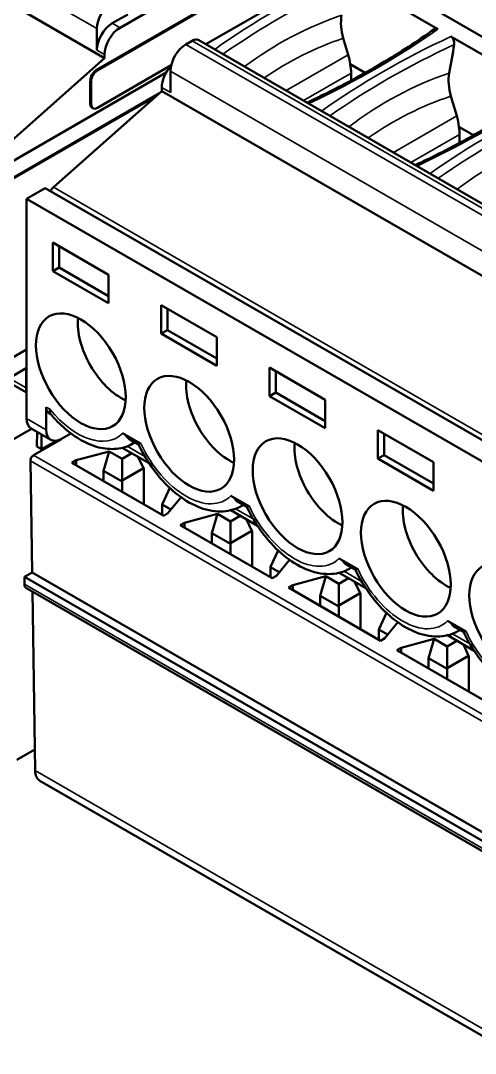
# Model space of a CAD drawing. Header units: millimetres. Extents: x 3137 to 5094, y 789 to 1822.
# Drawn here: x 4130.54 to 4140.93, y 1624.82 to 1648.43 of the extents above; entities that cross this region are included whole.
import ezdxf

# ---------------------------------------------------------------- set-up
doc = ezdxf.new("R2010")
doc.units = ezdxf.units.MM
doc.header["$LTSCALE"] = 1.8
doc.layers.add('외형선(ISO)', color=7, linetype='Continuous', lineweight=50)
doc.layers.add('좁은 외형선(ISO)', color=7, linetype='Continuous', lineweight=35)

msp = doc.modelspace()

# ---------------------------------------------------------------- linework, layer by layer
at = {"layer": '외형선(ISO)'}
for p, q in [((4132.459, 1647.575), (4120.045, 1654.742)), ((4132.812, 1648.269), (4136.772, 1650.556)), ((4134.774, 1647.892), (4138.08, 1649.8)), ((4138.101, 1649.788), (4152.947, 1641.217)), ((4136.265, 1649.61), (4132.274, 1647.305)), ((4132.295, 1647.293), (4136.286, 1649.597)), ((4137.927, 1649.481), (4140.076, 1648.24)), ((4132.636, 1648.371), (4132.989, 1648.576)), ((4132.282, 1647.759), (4132.282, 1648.249)), ((4134.318, 1647.89), (4134.46, 1647.971)), ((4134.61, 1647.986), (4149.123, 1639.607)), ((4137.913, 1648.031), (4138.026, 1647.654)), ((4140.37, 1648.07), (4142.551, 1646.811)), ((4132.459, 1647.575), (4132.459, 1647.657)), ((4129.983, 1645.38), (4132.459, 1647.575)), ((4138.413, 1647.241), (4138.067, 1647.44)), ((4133.868, 1647.247), (4129.861, 1644.933)), ((4133.982, 1647.412), (4132.295, 1646.438)), ((4133.965, 1646.787), (4133.965, 1647.277)), ((4138.094, 1647.231), (4138.094, 1647.066)), ((4132.132, 1647.06), (4132.132, 1646.532)), ((4132.153, 1646.519), (4132.153, 1647.048)), ((4130.033, 1644.649), (4133.716, 1646.775)), ((4131.291, 1644.625), (4133.767, 1646.82)), ((4133.767, 1646.82), (4133.767, 1646.902)), ((4148.655, 1638.224), (4133.767, 1646.82)), ((4133.637, 1646.705), (4130.055, 1644.637)), ((4140.371, 1646.707), (4140.506, 1646.257)), ((4132.195, 1646.428), (4132.174, 1646.44)), ((4140.888, 1645.812), (4140.55, 1646.007)), ((4140.569, 1645.637), (4140.569, 1645.831)), ((4130.677, 1644.359), (4131.101, 1644.604)), ((4131.101, 1644.604), (4145.947, 1636.033)), ((4130.677, 1639.337), (4130.677, 1644.359)), ((4130.677, 1644.359), (4145.523, 1635.788)), ((4131.278, 1643.359), (4131.278, 1642.706)), ((4132.551, 1642.624), (4131.278, 1643.359)), ((4131.419, 1643.277), (4131.419, 1642.787)), ((4131.278, 1642.706), (4131.419, 1642.787)), ((4131.278, 1642.706), (4132.551, 1641.971)), ((4132.551, 1642.134), (4131.419, 1642.787)), ((4132.551, 1641.971), (4132.551, 1642.624)), ((4133.753, 1641.93), (4133.753, 1641.277)), ((4135.026, 1641.195), (4133.753, 1641.93)), ((4133.894, 1641.358), (4133.894, 1641.848)), ((4133.753, 1641.277), (4133.894, 1641.358)), ((4135.026, 1640.705), (4133.894, 1641.358)), ((4133.753, 1641.277), (4135.026, 1640.542)), ((4135.026, 1640.542), (4135.026, 1641.195)), ((4130.054, 1640.554), (4130.677, 1640.913)), ((4130.67, 1640.485), (4129.68, 1639.913)), ((4130.67, 1640.036), (4130.67, 1640.485)), ((4136.228, 1640.501), (4136.228, 1639.848)), ((4137.5, 1639.766), (4136.228, 1640.501)), ((4136.369, 1639.929), (4136.369, 1640.419)), ((4130.193, 1640.209), (4130.677, 1639.93)), ((4136.228, 1639.848), (4136.369, 1639.929)), ((4137.5, 1639.276), (4136.369, 1639.929)), ((4136.228, 1639.848), (4137.5, 1639.113)), ((4137.5, 1639.113), (4137.5, 1639.766)), ((4131.125, 1639.079), (4131.125, 1639.598)), ((4131.187, 1639.461), (4131.23, 1639.436)), ((4130.285, 1638.813), (4130.789, 1639.104)), ((4131.229, 1638.85), (4130.78, 1639.109)), ((4130.914, 1638.694), (4130.919, 1639.029)), ((4131.02, 1638.633), (4131.02, 1638.97)), ((4131.69, 1638.996), (4131.479, 1638.874)), ((4132.871, 1638.998), (4133.293, 1638.754)), ((4138.703, 1639.072), (4138.703, 1638.419)), ((4139.975, 1638.337), (4138.703, 1639.072)), ((4138.844, 1638.501), (4138.844, 1638.99)), ((4131.472, 1638.862), (4130.836, 1638.495)), ((4130.914, 1638.694), (4131.02, 1638.633)), ((4131.36, 1638.83), (4131.02, 1638.633)), ((4131.373, 1638.805), (4131.373, 1638.832)), ((4131.472, 1638.862), (4131.464, 1638.866)), ((4133.24, 1638.736), (4133.043, 1638.85)), ((4133.107, 1638.763), (4133.15, 1638.788)), ((4131.808, 1638.382), (4132.563, 1638.586)), ((4132.434, 1638.143), (4132.563, 1638.586)), ((4132.563, 1638.586), (4132.862, 1638.414)), ((4132.862, 1638.414), (4133.083, 1638.541)), ((4132.865, 1638.667), (4133.477, 1638.313)), ((4133.349, 1638.199), (4133.23, 1638.456)), ((4138.703, 1638.419), (4138.844, 1638.501)), ((4139.975, 1637.847), (4138.844, 1638.501)), ((4130.766, 1638.371), (4130.804, 1635.818)), ((4131.808, 1638.382), (4131.714, 1638.327)), ((4133.814, 1637.115), (4131.714, 1638.327)), ((4131.808, 1638.273), (4131.808, 1638.382)), ((4132.862, 1638.414), (4132.862, 1637.918)), ((4138.703, 1638.419), (4139.975, 1637.684)), ((4139.975, 1637.684), (4139.975, 1638.337)), ((4132.434, 1637.911), (4132.434, 1638.143)), ((4132.434, 1638.143), (4132.858, 1637.898)), ((4132.862, 1637.918), (4133.349, 1638.199)), ((4133.349, 1638.199), (4133.353, 1638.184)), ((4133.353, 1637.381), (4133.353, 1638.184)), ((4132.862, 1637.918), (4132.858, 1637.898)), ((4132.858, 1637.666), (4132.858, 1637.898)), ((4133.949, 1637.749), (4133.782, 1637.388)), ((4133.908, 1637.17), (4134.207, 1637.537)), ((4135.346, 1637.569), (4135.768, 1637.325)), ((4133.782, 1637.388), (4133.778, 1637.368)), ((4133.778, 1637.136), (4133.778, 1637.368)), ((4133.976, 1637.253), (4133.778, 1637.368)), ((4135.715, 1637.307), (4135.518, 1637.421)), ((4135.582, 1637.334), (4135.625, 1637.359)), ((4133.814, 1637.115), (4133.908, 1637.17)), ((4134.283, 1636.953), (4135.038, 1637.158)), ((4134.909, 1636.714), (4135.038, 1637.158)), ((4135.038, 1637.158), (4135.337, 1636.985)), ((4135.337, 1636.985), (4135.558, 1637.112)), ((4135.34, 1637.238), (4135.952, 1636.884)), ((4134.283, 1636.953), (4134.188, 1636.899)), ((4136.289, 1635.686), (4134.188, 1636.899)), ((4134.283, 1636.844), (4134.283, 1636.953)), ((4135.337, 1636.985), (4135.337, 1636.49)), ((4135.824, 1636.771), (4135.705, 1637.027)), ((4134.909, 1636.714), (4135.333, 1636.469)), ((4134.909, 1636.483), (4134.909, 1636.714)), ((4135.337, 1636.49), (4135.824, 1636.771)), ((4135.824, 1636.771), (4135.828, 1636.755)), ((4135.828, 1635.952), (4135.828, 1636.755)), ((4135.337, 1636.49), (4135.333, 1636.469)), ((4135.333, 1636.238), (4135.333, 1636.469)), ((4136.424, 1636.32), (4136.257, 1635.959)), ((4136.383, 1635.741), (4136.681, 1636.108)), ((4137.821, 1636.14), (4138.243, 1635.896)), ((4136.257, 1635.959), (4136.252, 1635.939)), ((4136.252, 1635.707), (4136.252, 1635.939)), ((4136.451, 1635.824), (4136.252, 1635.939)), ((4138.19, 1635.878), (4137.992, 1635.992)), ((4138.057, 1635.905), (4138.1, 1635.93)), ((4130.628, 1635.716), (4130.804, 1635.818)), ((4130.63, 1635.551), (4130.628, 1635.716)), ((4130.628, 1635.716), (4146.191, 1626.731)), ((4130.804, 1635.818), (4146.367, 1626.833)), ((4136.289, 1635.686), (4136.383, 1635.741)), ((4136.758, 1635.524), (4137.513, 1635.729)), ((4137.384, 1635.286), (4137.513, 1635.729)), ((4137.513, 1635.729), (4137.812, 1635.556)), ((4137.812, 1635.556), (4138.033, 1635.683)), ((4137.815, 1635.809), (4138.427, 1635.456)), ((4146.228, 1626.478), (4130.673, 1635.459)), ((4130.811, 1635.379), (4130.872, 1631.288)), ((4136.758, 1635.524), (4136.663, 1635.47)), ((4138.763, 1634.257), (4136.663, 1635.47)), ((4136.758, 1635.415), (4136.758, 1635.524)), ((4137.812, 1635.556), (4137.812, 1635.061)), ((4138.299, 1635.342), (4138.18, 1635.598)), ((4137.384, 1635.286), (4137.808, 1635.041)), ((4137.384, 1635.054), (4137.384, 1635.286)), ((4137.812, 1635.061), (4138.299, 1635.342)), ((4138.299, 1635.342), (4138.303, 1635.326)), ((4138.303, 1634.523), (4138.303, 1635.326)), ((4137.812, 1635.061), (4137.808, 1635.041)), ((4137.808, 1634.809), (4137.808, 1635.041)), ((4138.899, 1634.891), (4138.731, 1634.53)), ((4138.858, 1634.312), (4139.156, 1634.679)), ((4140.296, 1634.711), (4140.718, 1634.467)), ((4138.731, 1634.53), (4138.727, 1634.51)), ((4138.926, 1634.395), (4138.727, 1634.51)), ((4138.727, 1634.278), (4138.727, 1634.51)), ((4140.665, 1634.449), (4140.467, 1634.563)), ((4140.532, 1634.477), (4140.575, 1634.501)), ((4138.763, 1634.257), (4138.858, 1634.312)), ((4139.233, 1634.096), (4139.988, 1634.3)), ((4139.859, 1633.857), (4139.988, 1634.3)), ((4139.988, 1634.3), (4140.287, 1634.127)), ((4140.287, 1634.127), (4140.508, 1634.254)), ((4140.29, 1634.38), (4140.902, 1634.027)), ((4139.233, 1634.096), (4139.138, 1634.041)), ((4141.238, 1632.828), (4139.138, 1634.041)), ((4139.233, 1633.986), (4139.233, 1634.096)), ((4140.287, 1634.127), (4140.287, 1633.632)), ((4140.774, 1633.913), (4140.655, 1634.169)), ((4139.859, 1633.857), (4140.283, 1633.612)), ((4139.859, 1633.625), (4139.859, 1633.857)), ((4140.287, 1633.632), (4140.774, 1633.913)), ((4140.774, 1633.913), (4140.778, 1633.898)), ((4140.778, 1633.094), (4140.778, 1633.898)), ((4140.287, 1633.632), (4140.283, 1633.612)), ((4140.283, 1633.38), (4140.283, 1633.612)), ((4130.865, 1631.767), (4130.454, 1631.53)), ((4142.764, 1624.254), (4130.98, 1631.057))]:
    msp.add_line(p, q, dxfattribs=at)
for centre, major_axis, ratio, start_param, end_param in [((4132.636, 1648.453), (-0.25, -0.433), 0.57735, 3.926991, 5.497787), ((4132.636, 1647.963), (0.25, 0.433), 0.57735, 0.785398, 2.356194), ((4138.511, 1648.178), (0.295, -0.85), 0.683283, 4.030629, 4.648215), ((4132.812, 1647.861), (0.25, 0.433), 0.57735, 0.785398, 2.356194), ((4140.058, 1648.113), (0.046, -0.136), 0.663454, 2.497974, 3.340628), ((4134.318, 1647.482), (-0.25, -0.433), 0.57735, 3.926991, 5.497787), ((4134.46, 1647.726), (0.15, 0.26), 0.57735, 0, 0.785398), ((4140.348, 1647.946), (-0.043, 0.134), 0.690585, 4.06364, 5.634101), ((4137.531, 1647.518), (-0.231, 0.723), 0.675873, 4.393491, 4.683584), ((4153.064, 1630.551), (13.174, 90.158), 0.166903, 1.40174, 1.40914), ((4137.564, 1647.537), (0.375, -0.65), 0.57735, 0.785398, 1.10617), ((4132.274, 1647.142), (-0.1, -0.173), 0.57735, 3.926991, 5.497787), ((4132.295, 1647.13), (-0.1, -0.173), 0.57735, 3.926991, 5.497787), ((4134.12, 1647.106), (0.25, 0.433), 0.57735, 1.198175, 2.356194), ((4140.97, 1646.854), (-0.295, 0.85), 0.683279, 0.888551, 1.506255), ((4132.274, 1646.613), (-0.1, -0.173), 0.57735, 5.497787, 6.283185), ((4132.295, 1646.601), (-0.1, -0.173), 0.57735, 5.497787, 7.068583), ((4140.011, 1646.121), (-0.231, 0.723), 0.675873, 4.343983, 4.683584), ((4140.039, 1646.138), (0.375, -0.65), 0.57735, 0.785398, 1.056662), ((4131.328, 1644.488), (-0.1, -0.173), 0.57735, 4.18879, 4.778097), ((4132.837, 1640.948), (0.7, -1.212), 0.57735, 3.821315, 5.603), ((4135.312, 1639.519), (0.7, -1.212), 0.57735, 3.821315, 5.603), ((4130.882, 1640.158), (0.15, 0.26), 0.57735, 2.356194, 2.615116), ((4131.337, 1639.721), (-0.15, -0.26), 0.57735, 5.497787, 6.283185), ((4131.03, 1639.542), (-0.25, -0.433), 0.57735, 5.497787, 6.283185), ((4131.479, 1639.283), (-0.25, -0.433), 0.57735, 5.497787, 7.068583), ((4137.787, 1638.09), (0.7, -1.212), 0.57735, 3.821315, 5.603), ((4130.837, 1638.412), (-0.0487, -0.0874), 0.587337, 3.917954, 5.488751), ((4140.262, 1636.661), (0.7, -1.212), 0.57735, 3.821315, 5.603), ((4130.771, 1635.633), (-0.097, -0.175), 0.587337, 5.488751, 6.274149), ((4131.226, 1631.492), (-0.243, -0.437), 0.587337, 5.488751, 6.274149)]:
    msp.add_ellipse(centre, major_axis=major_axis, ratio=ratio, start_param=start_param, end_param=end_param, dxfattribs=at)
for centre in [(4131.918, 1640.417), (4134.393, 1638.988), (4136.868, 1637.56), (4139.342, 1636.131), (4141.817, 1634.702)]:
    msp.add_ellipse(centre, major_axis=(-0.725, 1.256), ratio=0.57735, dxfattribs=at)
for points, knots in [([(4139.996, 1648.24), (4139.803, 1648.103), (4139.605, 1647.969), (4139.198, 1647.705), (4138.99, 1647.576), (4138.562, 1647.323), (4138.343, 1647.2), (4137.896, 1646.959), (4137.667, 1646.841), (4137.318, 1646.67), (4137.201, 1646.613), (4137.084, 1646.558)], [3.0380597, 3.0380597, 3.0380597, 3.0380597, 3.0839743, 3.0839743, 3.1298889, 3.1298889, 3.1758036, 3.1758036, 3.2217182, 3.2217182, 3.2445003, 3.2445003, 3.2445003, 3.2445003]), ([(4142.471, 1646.811), (4142.278, 1646.674), (4142.08, 1646.54), (4141.673, 1646.276), (4141.464, 1646.147), (4141.037, 1645.895), (4140.818, 1645.771), (4140.371, 1645.53), (4140.142, 1645.412), (4139.793, 1645.241), (4139.676, 1645.185), (4139.558, 1645.129)], [3.0380597, 3.0380597, 3.0380597, 3.0380597, 3.0839743, 3.0839743, 3.1298889, 3.1298889, 3.1758036, 3.1758036, 3.2217182, 3.2217182, 3.2445003, 3.2445003, 3.2445003, 3.2445003]), ([(4131.223, 1639.444), (4131.222, 1639.446), (4131.22, 1639.448), (4131.219, 1639.45), (4131.217, 1639.453), (4131.215, 1639.457), (4131.213, 1639.462), (4131.212, 1639.466), (4131.21, 1639.47), (4131.209, 1639.475), (4131.208, 1639.48), (4131.208, 1639.485), (4131.207, 1639.491), (4131.207, 1639.496), (4131.207, 1639.502), (4131.208, 1639.508), (4131.208, 1639.514), (4131.209, 1639.52), (4131.21, 1639.527), (4131.211, 1639.533), (4131.213, 1639.54), (4131.214, 1639.547)], [0.282554, 0.282554, 0.282554, 0.282554, 0.2993637, 0.2993637, 0.2993637, 0.3291936, 0.3291936, 0.3291936, 0.3590076, 0.3590076, 0.3590076, 0.3889136, 0.3889136, 0.3889136, 0.4189471, 0.4189471, 0.4189471, 0.4489733, 0.4489733, 0.4489733, 0.4788553, 0.4788553, 0.4788553, 0.4788553]), ([(4131.223, 1639.444), (4131.329, 1639.317), (4131.443, 1639.201), (4131.681, 1638.997), (4131.806, 1638.909), (4132.062, 1638.766), (4132.194, 1638.711), (4132.461, 1638.644), (4132.597, 1638.631), (4132.862, 1638.657), (4132.992, 1638.697), (4133.107, 1638.763)], [1.076929, 1.076929, 1.076929, 1.076929, 1.332782, 1.332782, 1.588635, 1.588635, 1.844488, 1.844488, 2.100341, 2.100341, 2.356194, 2.356194, 2.356194, 2.356194]), ([(4133.043, 1638.85), (4133.043, 1638.85), (4133.043, 1638.85), (4133.043, 1638.85), (4133.036, 1638.853), (4133.03, 1638.857), (4133.024, 1638.862), (4133.018, 1638.866), (4133.012, 1638.871), (4133.006, 1638.876), (4133.001, 1638.88), (4132.995, 1638.886), (4132.99, 1638.891), (4132.979, 1638.902), (4132.968, 1638.914), (4132.959, 1638.927), (4132.954, 1638.933), (4132.949, 1638.94), (4132.945, 1638.947), (4132.942, 1638.951), (4132.94, 1638.955), (4132.937, 1638.96)], [0.2407241, 0.2407241, 0.2407241, 0.2407241, 0.2407597, 0.2407597, 0.2407597, 0.2675408, 0.2675408, 0.2675408, 0.2942374, 0.2942374, 0.2942374, 0.3208869, 0.3208869, 0.3208869, 0.3741831, 0.3741831, 0.3741831, 0.400827, 0.400827, 0.400827, 0.4169882, 0.4169882, 0.4169882, 0.4169882]), ([(4133.241, 1638.785), (4133.24, 1638.782), (4133.239, 1638.78), (4133.238, 1638.778), (4133.237, 1638.774), (4133.236, 1638.771), (4133.236, 1638.767), (4133.234, 1638.761), (4133.234, 1638.755), (4133.235, 1638.75), (4133.235, 1638.747), (4133.236, 1638.745), (4133.237, 1638.742), (4133.237, 1638.742), (4133.237, 1638.742), (4133.237, 1638.742)], [0.0105272, 0.0105272, 0.0105272, 0.0105272, 0.0266884, 0.0266884, 0.0266884, 0.0533323, 0.0533323, 0.0533323, 0.1066284, 0.1066284, 0.1066284, 0.133278, 0.133278, 0.133278, 0.1339087, 0.1339087, 0.1339087, 0.1339087]), ([(4133.237, 1638.742), (4133.331, 1638.541), (4133.447, 1638.346), (4133.71, 1637.989), (4133.857, 1637.827), (4134.174, 1637.549), (4134.343, 1637.435), (4134.691, 1637.27), (4134.87, 1637.219), (4135.205, 1637.204), (4135.361, 1637.23), (4135.529, 1637.306), (4135.556, 1637.319), (4135.582, 1637.334)], [0.637054, 0.637054, 0.637054, 0.637054, 0.977006, 0.977006, 1.317214, 1.317214, 1.660915, 1.660915, 2.001281, 2.001281, 2.298494, 2.298494, 2.356194, 2.356194, 2.356194, 2.356194]), ([(4135.518, 1637.421), (4135.518, 1637.421), (4135.518, 1637.421), (4135.518, 1637.421), (4135.511, 1637.425), (4135.505, 1637.429), (4135.499, 1637.433), (4135.493, 1637.437), (4135.487, 1637.442), (4135.481, 1637.447), (4135.476, 1637.452), (4135.47, 1637.457), (4135.465, 1637.462), (4135.454, 1637.473), (4135.443, 1637.485), (4135.434, 1637.498), (4135.429, 1637.505), (4135.424, 1637.511), (4135.42, 1637.518), (4135.417, 1637.522), (4135.415, 1637.527), (4135.412, 1637.531)], [0.2407241, 0.2407241, 0.2407241, 0.2407241, 0.2407597, 0.2407597, 0.2407597, 0.2675408, 0.2675408, 0.2675408, 0.2942374, 0.2942374, 0.2942374, 0.3208869, 0.3208869, 0.3208869, 0.3741831, 0.3741831, 0.3741831, 0.400827, 0.400827, 0.400827, 0.4169882, 0.4169882, 0.4169882, 0.4169882]), ([(4135.715, 1637.356), (4135.715, 1637.353), (4135.714, 1637.351), (4135.713, 1637.349), (4135.712, 1637.345), (4135.711, 1637.342), (4135.71, 1637.338), (4135.709, 1637.332), (4135.709, 1637.326), (4135.71, 1637.321), (4135.71, 1637.318), (4135.711, 1637.316), (4135.712, 1637.314), (4135.712, 1637.314), (4135.712, 1637.313), (4135.712, 1637.313)], [0.0105272, 0.0105272, 0.0105272, 0.0105272, 0.0266884, 0.0266884, 0.0266884, 0.0533323, 0.0533323, 0.0533323, 0.1066284, 0.1066284, 0.1066284, 0.133278, 0.133278, 0.133278, 0.1339087, 0.1339087, 0.1339087, 0.1339087]), ([(4135.712, 1637.313), (4135.806, 1637.112), (4135.922, 1636.917), (4136.185, 1636.561), (4136.332, 1636.398), (4136.649, 1636.121), (4136.818, 1636.006), (4137.166, 1635.841), (4137.345, 1635.791), (4137.68, 1635.775), (4137.836, 1635.801), (4138.004, 1635.877), (4138.031, 1635.89), (4138.057, 1635.905)], [0.637054, 0.637054, 0.637054, 0.637054, 0.977006, 0.977006, 1.317214, 1.317214, 1.660915, 1.660915, 2.001281, 2.001281, 2.298494, 2.298494, 2.356194, 2.356194, 2.356194, 2.356194]), ([(4137.992, 1635.992), (4137.992, 1635.992), (4137.992, 1635.992), (4137.992, 1635.992), (4137.986, 1635.996), (4137.98, 1636), (4137.974, 1636.004), (4137.968, 1636.008), (4137.962, 1636.013), (4137.956, 1636.018), (4137.95, 1636.023), (4137.945, 1636.028), (4137.939, 1636.033), (4137.928, 1636.044), (4137.918, 1636.056), (4137.909, 1636.069), (4137.904, 1636.076), (4137.899, 1636.082), (4137.895, 1636.089), (4137.892, 1636.093), (4137.889, 1636.098), (4137.887, 1636.102)], [0.2407241, 0.2407241, 0.2407241, 0.2407241, 0.2407597, 0.2407597, 0.2407597, 0.2675408, 0.2675408, 0.2675408, 0.2942374, 0.2942374, 0.2942374, 0.3208869, 0.3208869, 0.3208869, 0.3741831, 0.3741831, 0.3741831, 0.400827, 0.400827, 0.400827, 0.4169882, 0.4169882, 0.4169882, 0.4169882]), ([(4138.19, 1635.927), (4138.189, 1635.924), (4138.189, 1635.922), (4138.188, 1635.92), (4138.187, 1635.916), (4138.186, 1635.913), (4138.185, 1635.909), (4138.184, 1635.903), (4138.184, 1635.897), (4138.185, 1635.892), (4138.185, 1635.889), (4138.186, 1635.887), (4138.187, 1635.885), (4138.187, 1635.885), (4138.187, 1635.885), (4138.187, 1635.885)], [0.0105272, 0.0105272, 0.0105272, 0.0105272, 0.0266884, 0.0266884, 0.0266884, 0.0533323, 0.0533323, 0.0533323, 0.1066284, 0.1066284, 0.1066284, 0.133278, 0.133278, 0.133278, 0.1339087, 0.1339087, 0.1339087, 0.1339087]), ([(4138.187, 1635.885), (4138.281, 1635.683), (4138.397, 1635.489), (4138.66, 1635.132), (4138.807, 1634.969), (4139.124, 1634.692), (4139.293, 1634.577), (4139.641, 1634.412), (4139.82, 1634.362), (4140.155, 1634.346), (4140.311, 1634.372), (4140.479, 1634.448), (4140.506, 1634.462), (4140.532, 1634.477)], [0.637054, 0.637054, 0.637054, 0.637054, 0.977006, 0.977006, 1.317214, 1.317214, 1.660915, 1.660915, 2.001281, 2.001281, 2.298494, 2.298494, 2.356194, 2.356194, 2.356194, 2.356194]), ([(4140.467, 1634.563), (4140.467, 1634.563), (4140.467, 1634.563), (4140.467, 1634.563), (4140.461, 1634.567), (4140.455, 1634.571), (4140.449, 1634.575), (4140.443, 1634.579), (4140.437, 1634.584), (4140.431, 1634.589), (4140.425, 1634.594), (4140.42, 1634.599), (4140.414, 1634.605), (4140.403, 1634.615), (4140.393, 1634.627), (4140.383, 1634.64), (4140.379, 1634.647), (4140.374, 1634.653), (4140.37, 1634.66), (4140.367, 1634.665), (4140.364, 1634.669), (4140.362, 1634.673)], [0.2407241, 0.2407241, 0.2407241, 0.2407241, 0.2407597, 0.2407597, 0.2407597, 0.2675408, 0.2675408, 0.2675408, 0.2942374, 0.2942374, 0.2942374, 0.3208869, 0.3208869, 0.3208869, 0.3741831, 0.3741831, 0.3741831, 0.400827, 0.400827, 0.400827, 0.4169882, 0.4169882, 0.4169882, 0.4169882]), ([(4140.665, 1634.498), (4140.664, 1634.496), (4140.664, 1634.493), (4140.663, 1634.491), (4140.662, 1634.487), (4140.661, 1634.484), (4140.66, 1634.481), (4140.659, 1634.474), (4140.659, 1634.468), (4140.66, 1634.463), (4140.66, 1634.46), (4140.661, 1634.458), (4140.662, 1634.456), (4140.662, 1634.456), (4140.662, 1634.456), (4140.662, 1634.456)], [0.0105272, 0.0105272, 0.0105272, 0.0105272, 0.0266884, 0.0266884, 0.0266884, 0.0533323, 0.0533323, 0.0533323, 0.1066284, 0.1066284, 0.1066284, 0.133278, 0.133278, 0.133278, 0.1339087, 0.1339087, 0.1339087, 0.1339087]), ([(4140.662, 1634.456), (4140.756, 1634.254), (4140.871, 1634.06), (4141.135, 1633.703), (4141.282, 1633.54), (4141.599, 1633.263), (4141.768, 1633.148), (4142.116, 1632.983), (4142.295, 1632.933), (4142.63, 1632.917), (4142.786, 1632.943), (4142.954, 1633.019), (4142.981, 1633.033), (4143.007, 1633.048)], [0.637054, 0.637054, 0.637054, 0.637054, 0.977006, 0.977006, 1.317214, 1.317214, 1.660915, 1.660915, 2.001281, 2.001281, 2.298494, 2.298494, 2.356194, 2.356194, 2.356194, 2.356194])]:
    msp.add_open_spline(points, degree=3, knots=knots, dxfattribs=at)
at = {"layer": '좁은 외형선(ISO)'}
for p, q in [((4132.282, 1648.249), (4120.243, 1655.199)), ((4132.812, 1648.269), (4132.636, 1648.371)), ((4148.832, 1639.51), (4134.318, 1647.89)), ((4134.46, 1647.971), (4148.973, 1639.592)), ((4132.459, 1647.657), (4132.282, 1647.759)), ((4136.606, 1646.834), (4138.026, 1647.654)), ((4132.274, 1647.305), (4132.295, 1647.293)), ((4148.478, 1638.898), (4133.965, 1647.277)), ((4137.006, 1646.603), (4138.094, 1647.231)), ((4132.132, 1647.06), (4132.153, 1647.048)), ((4133.767, 1646.902), (4133.965, 1646.787)), ((4132.132, 1646.532), (4132.153, 1646.519)), ((4139.056, 1645.42), (4140.506, 1646.257)), ((4140.569, 1645.831), (4139.456, 1645.189)), ((4131.291, 1644.625), (4146.179, 1636.029)), ((4130.67, 1640.036), (4130.281, 1640.26)), ((4131.214, 1639.547), (4131.125, 1639.598)), ((4130.677, 1639.337), (4131.125, 1639.079)), ((4133.379, 1638.471), (4132.979, 1638.702)), ((4130.836, 1638.495), (4146.478, 1629.464)), ((4146.406, 1629.342), (4130.766, 1638.371)), ((4135.854, 1637.042), (4135.454, 1637.273)), ((4138.329, 1635.614), (4137.929, 1635.844)), ((4130.63, 1635.551), (4146.188, 1626.569)), ((4140.804, 1634.185), (4140.404, 1634.416)), ((4130.872, 1631.288), (4141.652, 1625.064))]:
    msp.add_line(p, q, dxfattribs=at)
for centre, major_axis, ratio, start_param, end_param in [((4150.621, 1640.454), (20.14, 0), 0.57735, 2.252733, 2.460442), ((4150.621, 1640.339), (20, 0), 0.57735, 2.253414, 2.454138), ((4150.69, 1617.338), (-13.396, 30.995), 0.482311, 6.244978, 6.398784), ((4124.44, 1655.569), (-20.14, 0), 0.57735, 2.251947, 2.459656), ((4150.094, 1617.38), (-12.646, 30.476), 0.469405, 6.251128, 6.381726), ((4153.064, 1639.043), (-20.14, 0), 0.57735, 5.394326, 5.602034), ((4153.064, 1638.929), (-20, 0), 0.57735, 5.395006, 5.59573), ((4153.119, 1616.04), (-13.382, 30.964), 0.482557, 6.243996, 6.403455), ((4126.915, 1654.14), (-20.14, 0), 0.57735, 2.251947, 2.459656), ((4152.547, 1616.029), (-12.656, 30.498), 0.469233, 6.250103, 6.386622), ((4155.539, 1637.614), (-20.14, 0), 0.57735, 5.394326, 5.602034), ((4155.539, 1637.5), (-20, 0), 0.57735, 5.395006, 5.59573), ((4155.594, 1614.611), (-13.382, 30.964), 0.482557, 6.243996, 6.403455), ((4131.845, 1640.459), (0.9, -1.559), 0.57735, 4.979518, 6.435901), ((4132.057, 1640.582), (1.05, -1.819), 0.57735, 0, 0.040059), ((4134.32, 1639.03), (0.9, -1.559), 0.57735, 4.559673, 6.435901), ((4134.532, 1639.153), (1.05, -1.819), 0.57735, 0, 0.040059), ((4136.795, 1637.602), (0.9, -1.559), 0.57735, 4.559673, 6.435901), ((4137.007, 1637.724), (1.05, -1.819), 0.57735, 0, 0.040059), ((4139.27, 1636.173), (0.9, -1.559), 0.57735, 4.559673, 6.435901), ((4139.482, 1636.295), (1.05, -1.819), 0.57735, 0, 0.040059), ((4141.744, 1634.744), (0.9, -1.559), 0.57735, 4.559673, 6.435901)]:
    msp.add_ellipse(centre, major_axis=major_axis, ratio=ratio, start_param=start_param, end_param=end_param, dxfattribs=at)

doc.saveas('drawing.dxf')
